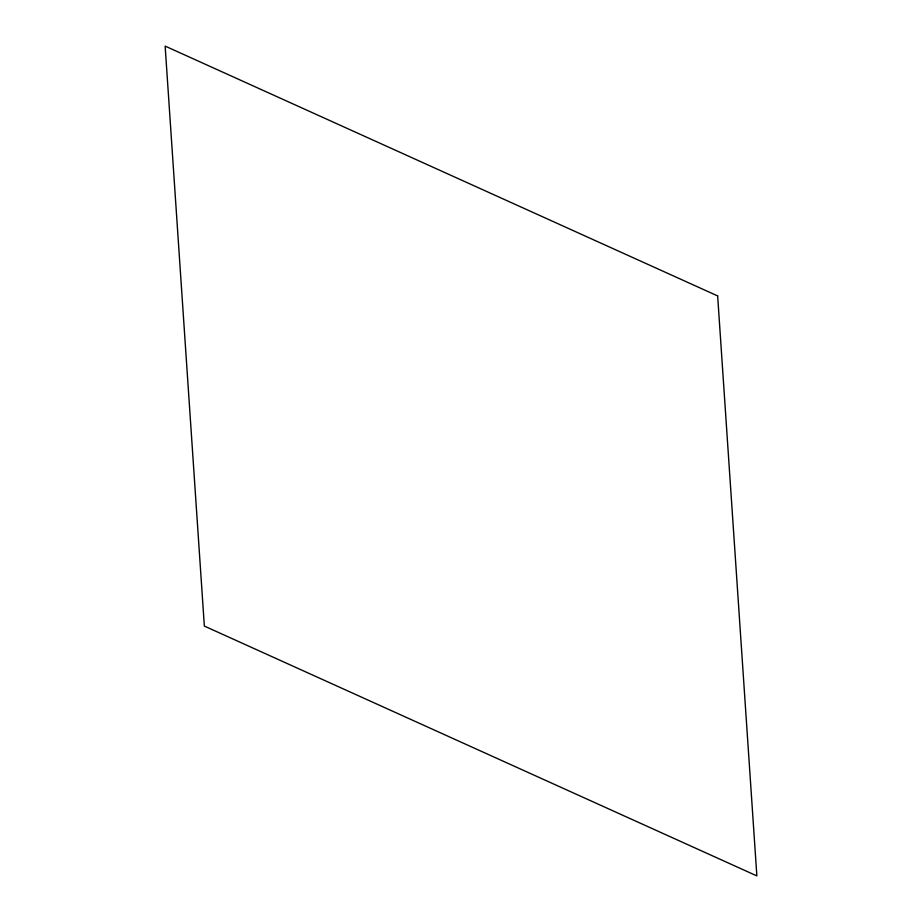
<?xml version="1.0" encoding="UTF-8"?>
<svg xmlns="http://www.w3.org/2000/svg" width="922" height="922" viewBox="0 0 922 922"><rect width="100%" height="100%" fill="white"/><g stroke="black" fill="none" stroke-linecap="round" stroke-linejoin="round"><path stroke-width="1.38" d="M717.65 295.927L165.142 46.1L204.35 626.073L756.858 875.9L717.65 295.927"/></g></svg>
